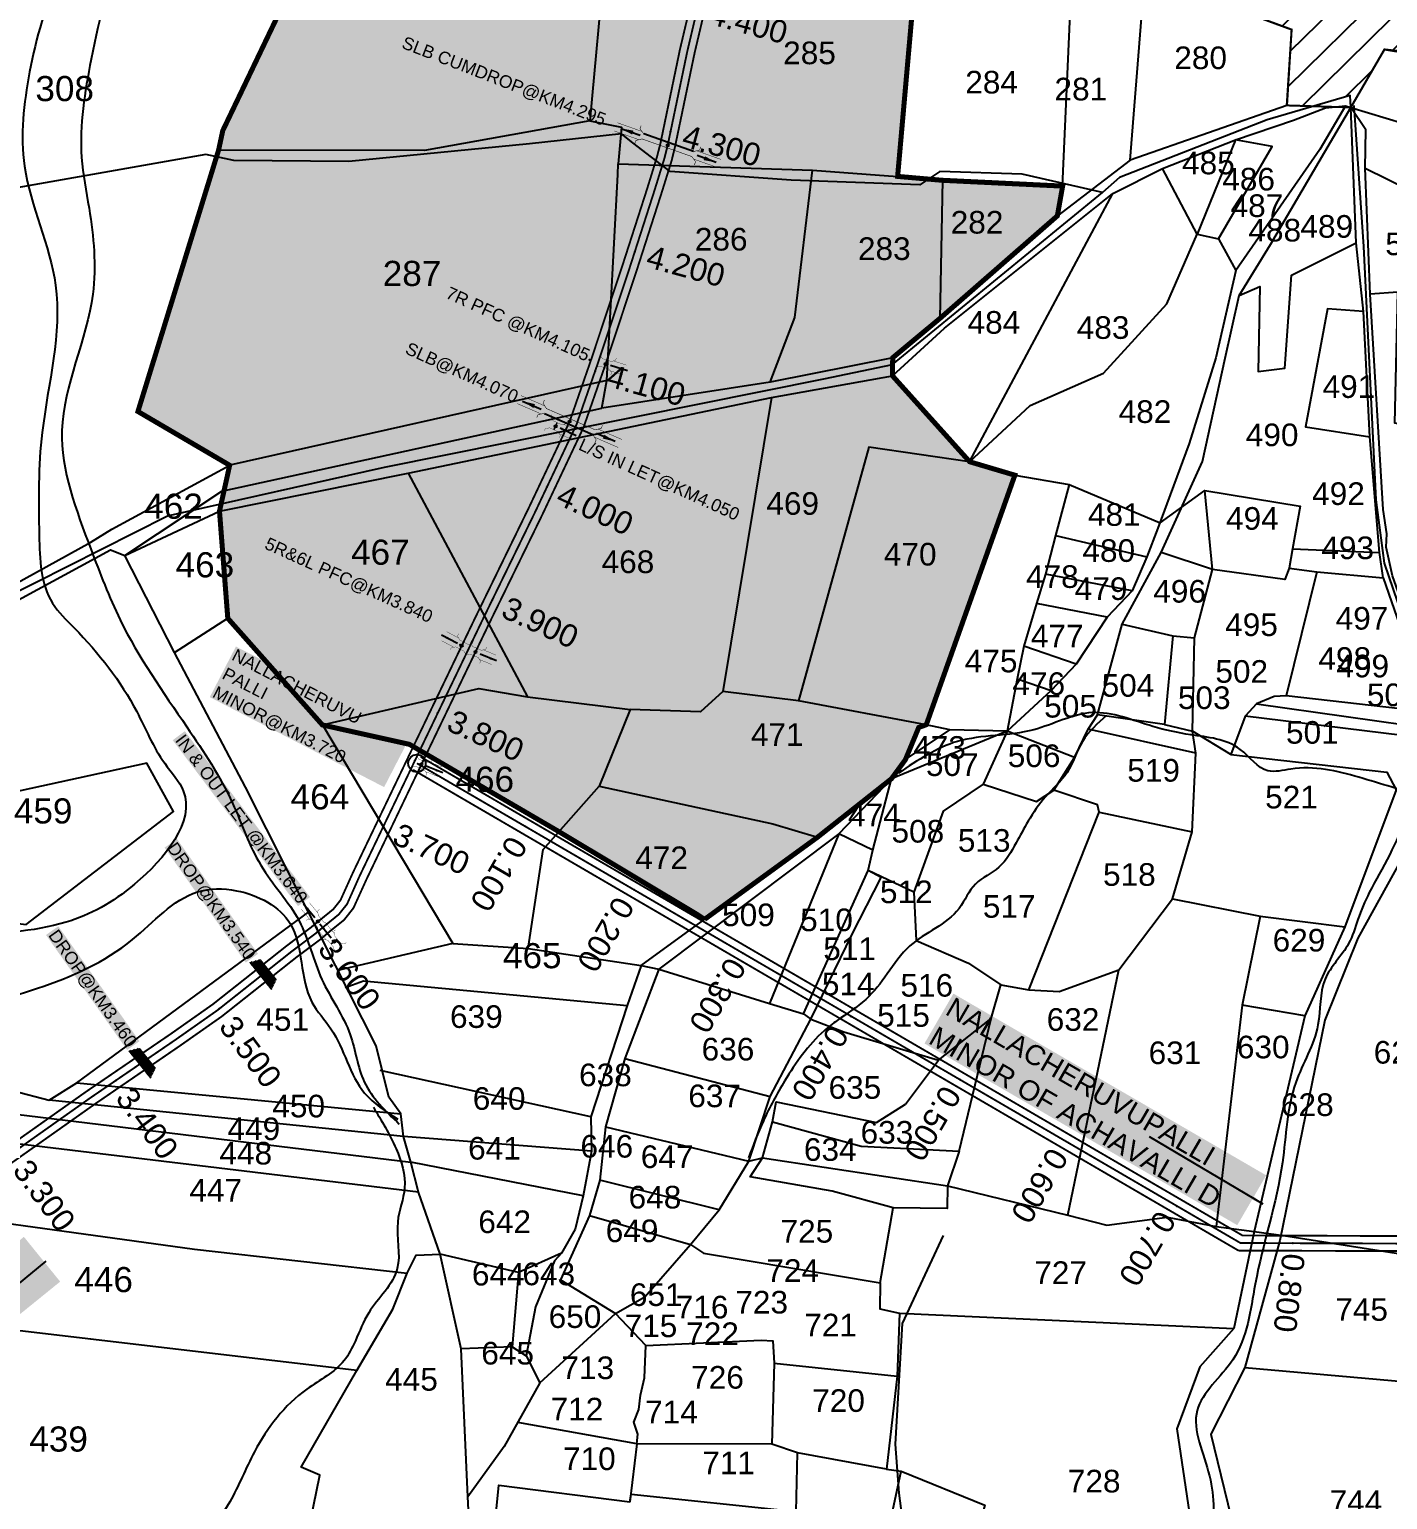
# Model space of a CAD drawing. Header units: inches. Extents: x 200003 to 248779, y 1594258 to 1607376.
# Drawn here: x 207252 to 208333, y 1600941 to 1602111 of the extents above; entities that cross this region are included whole.
import ezdxf
from ezdxf.enums import TextEntityAlignment as Align

# ---------------------------------------------------------------- set-up
doc = ezdxf.new("R2010")
doc.units = ezdxf.units.IN
doc.header["$LTSCALE"] = 15
doc.header["$MEASUREMENT"] = 0
doc.linetypes.add('ACAD_ISO02W100', pattern=[15, 12, -3])
doc.linetypes.add('HIDDEN2', pattern=[0.1875, 0.125, -0.0625])
for name, color, linetype in [('CANAL1', 7, 'Continuous'), ('CSMark', 72, 'Continuous'), ('PLOTS', 7, 'Continuous'), ('PLOTS NO', 7, 'Continuous'), ('RE REMARKS', 7, 'Continuous'), ('ROADS', 1, 'Continuous'), ('STREAMS', 4, 'Continuous'), ('STRUCTURE', 5, 'Continuous'), ('text2', 7, 'Continuous'), ('WUA-14', 3, 'Continuous')]:
    doc.layers.add(name, color=color, linetype=linetype)
doc.styles.add('FONT1', font='Arial')
doc.styles.get("Standard").update_dxf_attribs({"font": 'arial.ttf'})
doc.dimstyles.get("Standard").update_dxf_attribs({"dimtxt": 0.18, "dimasz": 0.18, "dimexe": 0.18, "dimexo": 0.0625, "dimgap": 0.09, "dimtad": 0, "dimtih": 1, "dimtoh": 1, "dimdec": 4, "dimzin": 0, "dimdsep": 46, "dimtxsty": 'Standard', "dimcen": 0.09, "dimadec": 0, "dimazin": 0, "dimtfac": 1, "dimtdec": 4, "dimtofl": 0, "dimtmove": 0, "dimatfit": 3, "dimfxl": 1, "dimtolj": 1, "dimtzin": 0, "dimarcsym": 0})

# ---------------------------------------------------------------- blocks, each defined once
blk = doc.blocks.new('DROP')
h = blk.add_hatch()
h.set_pattern_fill('ANSI31', color=1, scale=10, angle=45)
h.set_pattern_definition([(90, (-324.4107, -25.7687), (-1.25, 0), [])])
h.paths.add_polyline_path([(-9.9, -4.3), (-13.8, 4.1), (13.8, 4.1), (10.2, -4.3)])
at = {"layer": 'STRUCTURE', "color": 5, "const_width": 0.49}
blk.add_lwpolyline([(-9.9, -4.3), (-13.8, 4.1), (13.8, 4.1), (10.2, -4.3), (-9.9, -4.3)], dxfattribs=at)
at = {"layer": 'STRUCTURE', "color": 5}
blk.add_circle((0, 0), 1.33, dxfattribs=at)
blk = doc.blocks.new('1INLET')
at = {"layer": 'STRUCTURE', "color": 190}
for points, const_width in [([(9.4, 10.1), (9.4, 7.3), (5.2, 4.5), (0, 4.5), (0, 4.5), (0, 4.5), (-5.2, 4.5), (-9.4, 7.3), (-9.4, 10.1)], 0.35), ([(0, -4.5), (0, 4.5)], 1.75), ([(7.3, 5.9), (22.7, 5.9)], 0.35), ([(-9.4, -10.1), (-9.4, -7.3), (-5.2, -4.5), (0, -4.5), (5.2, -4.5), (9.4, -7.3), (9.4, -10.1)], 0.35), ([(7.3, -5.9), (22.7, -5.9)], 0.35)]:
    blk.add_lwpolyline(points, dxfattribs=dict(at, const_width=const_width))
at = {"layer": 'STRUCTURE', "color": 0}
blk.add_circle((0, 0), 1.31, dxfattribs=at)
blk.add_leader([(26, 0.1), (5.6, 0)], dimstyle='Standard', override={"dimasz": 8, "dimgap": 0.09, "dimtad": 0}, dxfattribs=at)
blk = doc.blocks.new('1SLB')
at = {"layer": 'STRUCTURE'}
h = blk.add_hatch(dxfattribs=at)
h.set_pattern_fill('DOTS', color=6, scale=14, angle=320.3722, style=0)
h.set_pattern_definition([(320.372247934, (-538945.0768, -1194857.3203), (0.89503691186, 0.39489261377), [0, -0.875])])
h.paths.add_polyline_path([(-43.8, 3.5), (-43.8, -3.5), (-23.1, -3.5), (-21, -2.1), (21, -2.1), (23.1, -3.5), (43.8, -3.5), (43.8, 3.5), (23.1, 3.5), (21, 2.1), (-21, 2.1), (-23.1, 3.5)])
at = {"layer": 'STRUCTURE', "color": 6, "linetype": 'ACAD_ISO02W100', "ltscale": 0.5, "const_width": 0.35}
for points in [[(-43.8, 3.5), (-23.1, 3.5)], [(23.1, 3.5), (43.8, 3.5)], [(-43.8, -3.5), (-23.1, -3.5)], [(23.1, -3.5), (43.8, -3.5)]]:
    blk.add_lwpolyline(points, dxfattribs=at)
at = {"layer": 'STRUCTURE', "color": 6, "const_width": 0.44}
for points in [[(-25.2, 7.7), (-25.2, 4.9), (-21, 2.1), (21, 2.1), (25.2, 4.9), (25.2, 7.7)], [(-25.2, -7.7), (-25.2, -4.9), (-21, -2.1), (21, -2.1), (25.2, -4.9), (25.2, -7.7)]]:
    blk.add_lwpolyline(points, dxfattribs=at)
at = {"layer": 'STRUCTURE', "color": 6}
blk.add_lwpolyline([(-21, -2.1), (21, -2.1)], dxfattribs=at)
blk.add_lwpolyline([(-21, -2.1), (21, -2.1)], dxfattribs=at)
at = {"layer": 'STRUCTURE', "color": 0}
blk.add_circle((0, 0), 0.871, dxfattribs=at)
for points in [[(-40.8, 0), (-24.8, 0)], [(39.6, -0.2), (23.5, -0.2)]]:
    blk.add_leader(points, dimstyle='Standard', override={"dimasz": 10, "dimgap": 0.09, "dimtad": 0}, dxfattribs=at)

msp = doc.modelspace()

# ---------------------------------------------------------------- hatches: boundary and pattern name
at = {"layer": 'PLOTS'}
h = msp.add_hatch(dxfattribs=at)
h.set_pattern_fill('ANSI31', color=30, scale=5.944822, angle=-0.4359)
h.set_pattern_definition([(44.56415, (198755.77, 1595783.688), (-13.244594, 13.447647), [])])
h.paths.add_polyline_path([(208330.5, 1602095), (208387.7, 1602088.4), (208408.4, 1602090), (208500.3, 1602089), (208572.8, 1602093.4), (208598.1, 1602173.9), (208587.4, 1602159.4), (208590.8, 1602171.5), (208579.6, 1602167.8), (208437.9, 1602204.3), (208429.2, 1602216.1), (208387.6, 1602227.8), (208378.2, 1602267.8), (208359.5, 1602269.1), (208356.9, 1602328.6), (208313.9, 1602342.3), (208304.8, 1602332), (208270.1, 1602322.6), (208268.7, 1602302.7), (208253, 1602304.3), (208228.2, 1602297.9), (208214.1, 1602280.2), (208195.9, 1602277.4), (208181.8, 1602241), (208181, 1602190.7), (208215.5, 1602126), (208256.7, 1602110.8), (208252.8, 1602050.4), (208273.7, 1602049.7), (208310.6, 1602060.6)])
h.paths.add_polyline_path([(208150.7, 1602164.1), (208195.8, 1602163.8), (208195.9, 1602188.1), (208150.9, 1602188.4)], flags=9)
h.paths.add_polyline_path([(208283.4, 1602197.7), (208328.3, 1602197.3), (208328.4, 1602221.2), (208283.5, 1602221.5)], flags=24)
h.paths.add_polyline_path([(208432, 1602070), (208476.9, 1602069.7), (208477.1, 1602093.6), (208432.2, 1602093.9)], flags=25)
h.paths.add_polyline_path([(208441.5, 1602111), (208486.4, 1602110.7), (208486.6, 1602134.6), (208441.6, 1602134.9)], flags=24)
h.paths.add_polyline_path([(208464.1, 1602174.6), (208509.1, 1602174.2), (208509.3, 1602198.5), (208464.3, 1602198.9)], flags=24)
h.paths.add_polyline_path([(208547.7, 1602122.1), (208592.7, 1602121.8), (208592.9, 1602146.1), (208547.8, 1602146.4)], flags=24)
at = {"layer": 'PLOTS NO', "true_color": 0xc7c8ca}
h = msp.add_hatch(color=9, dxfattribs=at)
h.dxf.hatch_style = 1
h.paths.add_polyline_path([(207789.6, 1601402.6), (207784, 1601406.3), (207673.7, 1601472.4), (207554.7, 1601541.9), (207485.5, 1601557.3), (207410.2, 1601642.2), (207403.6, 1601727.4), (207411.7, 1601764), (207338.7, 1601806.8), (207402.9, 1602014.9), (207406.2, 1602030.3), (207473.9, 1602171.7), (207491.5, 1602437.1), (207516.2, 1602437.2), (207599.2, 1602429.2), (207742.8, 1602416.1), (207750.4, 1602409.3), (207750.3, 1602391.3), (207903.4, 1602419.4), (208033.6, 1602463.6), (208160, 1602467.3), (208225.7, 1602456.5), (208249.2, 1602422.2), (208146.6, 1602367.4), (208044.5, 1602313.4), (208040, 1602310.3), (208073.9, 1602303.3), (208195.9, 1602277.4), (208181.8, 1602241), (208181, 1602190.7), (208215.5, 1602126), (208137.7, 1602126.5), (208129.1, 1602125.9), (208080.6, 1602123.1), (208021.1, 1602120.2), (208024.7, 1602159.5), (207958, 1602161), (207943.2, 1601993.9), (207978.8, 1601990.8), (208074.5, 1601986.2), (208070.3, 1601962.5), (207976.9, 1601880.9), (207939.3, 1601849.6), (207939.1, 1601835.2), (208000.5, 1601766.8), (208036.5, 1601756.1), (207966, 1601557.5), (207960, 1601555.3), (207949.4, 1601529.7), (207938.3, 1601514.5), (207879.5, 1601468)])

# ---------------------------------------------------------------- linework, layer by layer
at = {"layer": 'CANAL1', "color": 200, "const_width": 1.5}
for points in [[(213847.9, 1603004.1), (213100.6, 1603002), (212558.5, 1602926.9), (212181.5, 1602788.2), (212146.7, 1602795.4), (211198.2, 1602124.1), (210753.5, 1602136), (210508.5, 1601995.5), (210452.6, 1601976.5), (210448.6, 1601947.5), (210408.2, 1601934.4), (210109.8, 1601717.1), (209870.9, 1601589.1), (209640.5, 1601428.6), (209084.2, 1601288.7), (208751.9, 1601157), (208571.6, 1601161), (208502.5, 1601150), (208217.6, 1601151), (207563.7, 1601531.9)], [(213847.9, 1602992.1), (213101.4, 1602990), (212561.5, 1602915.1), (212182.5, 1602775.8), (212149.3, 1602782.6), (211201.8, 1602111.9), (210756.5, 1602124), (210513.5, 1601984.5), (210463.4, 1601967.5), (210459.4, 1601938.5), (210413.8, 1601923.6), (210116.2, 1601706.9), (209877.1, 1601578.9), (209645.5, 1601417.4), (209087.8, 1601277.3), (208754.1, 1601145), (208572.4, 1601149), (208503.5, 1601138), (208214.4, 1601139), (207557.7, 1601521.6)], [(207200.9, 1601197.1), (207297.4, 1601265.4), (207364.8, 1601311.4), (207398.3, 1601335), (207435.7, 1601364.6), (207457, 1601381.5), (207476.3, 1601396.1), (207483.6, 1601402.1), (207494.2, 1601410.7), (207499.9, 1601417.9), (207509.6, 1601439.4), (207555.7, 1601535.7), (207607.1, 1601642.7), (207649.6, 1601729.9), (207682.2, 1601798.8), (207699.5, 1601848.6), (207724.4, 1601923.5), (207743.9, 1601984.1), (207751.7, 1602009.4), (207754.4, 1602019.9), (207770, 1602095), (207782.3, 1602147)], [(207207.7, 1601187.2), (207304.3, 1601255.5), (207371.6, 1601301.6), (207405.5, 1601325.4), (207443.1, 1601355.2), (207464.4, 1601372.1), (207483.8, 1601386.6), (207491.2, 1601392.9), (207502.8, 1601402.2), (207510.2, 1601411.6), (207520.5, 1601434.3), (207566.5, 1601530.5), (207617.9, 1601637.5), (207660.5, 1601724.7), (207693.3, 1601794.2), (207710.9, 1601844.7), (207735.8, 1601919.8), (207755.3, 1601980.5), (207763.3, 1602006.2), (207766, 1602017.2), (207781.7, 1602092.4), (207793.9, 1602144.1)]]:
    msp.add_lwpolyline(points, dxfattribs=at)
at = {"layer": 'CANAL1', "color": 1, "linetype": 'HIDDEN2', "ltscale": 4, "const_width": 1.5}
for points in [[(213848.8, 1602998.1), (213101, 1602996), (212560, 1602921), (212182, 1602782), (212148, 1602789), (211200, 1602118), (210755, 1602130), (210511, 1601990), (210458, 1601972), (210454, 1601943), (210411, 1601929), (210113, 1601712), (209874, 1601584), (209643, 1601423), (209086, 1601283), (208753, 1601151), (208572, 1601155), (208503, 1601144), (208216, 1601145), (207560.7, 1601526.8)], [(207204.3, 1601192.2), (207300.8, 1601260.5), (207368.2, 1601306.5), (207401.9, 1601330.2), (207439.4, 1601359.9), (207460.7, 1601376.8), (207480.1, 1601391.4), (207487.4, 1601397.5), (207498.5, 1601406.5), (207505.1, 1601414.7), (207515, 1601436.9), (207561.1, 1601533.1), (207612.5, 1601640.1), (207655, 1601727.3), (207687.7, 1601796.5), (207705.2, 1601846.7), (207730.1, 1601921.6), (207749.6, 1601982.3), (207757.5, 1602007.8), (207760.2, 1602018.5), (207775.9, 1602093.7), (207788.1, 1602145.5)]]:
    msp.add_lwpolyline(points, dxfattribs=at)
at = {"layer": 'CSMark', "color": 3, "linetype": 'Continuous'}
msp.add_circle((207560.7, 1601526.8), 6.94, dxfattribs=at)
for p in [(207647.1, 1601476.4), (207733.5, 1601426.1), (207819.9, 1601375.7), (207906.3, 1601325.4), (207992.7, 1601275.1), (208079.1, 1601224.7), (208165.5, 1601174.4), (208257.6, 1601144.9)]:
    msp.add_point(p, dxfattribs=at)
at = {"layer": 'PLOTS'}
for points in [[(207765.2, 1603094.1), (207757.3, 1603083), (207760, 1602908.4), (207753.5, 1602681.6), (207750.6, 1602429.1), (207750.4, 1602409.3), (207750.3, 1602391.3), (207739.2, 1602241.7), (207735, 1602197), (207710.2, 1602167.8), (207698.2, 1602038), (207566.6, 1602014.5), (207402.9, 1602014.9)], [(207133.4, 1601610.3), (207301.1, 1601702.9), (207318, 1601713.2), (207411.7, 1601764), (207338.7, 1601806.8), (207402.9, 1602014.9), (207406.2, 1602030.3), (207473.9, 1602171.7), (207491.5, 1602437.1), (207493.1, 1602448.2), (207456.9, 1602450.1), (207327, 1602464), (207175.9, 1602475.2)], [(207698.2, 1602038), (207723.5, 1602033), (207720.9, 1602004), (207875.4, 1601998.9), (207943.2, 1601993.9), (207978.8, 1601990.8), (208074.5, 1601986.2), (208080.6, 1602123.1), (208021.1, 1602120.2), (208024.7, 1602159.5), (208026.5, 1602208.5)], [(208024.7, 1602159.5), (207958, 1602161), (207943.2, 1601993.9)], [(208215.5, 1602126), (208256.7, 1602110.8), (208252.8, 1602050.4), (208128.2, 1602006.7), (208070.3, 1601962.5), (208074.5, 1601986.2)], [(208128.2, 1602006.7), (208137.7, 1602126.5)], [(207139.3, 1601600.3), (207317, 1601696.6), (207328.4, 1601692.3), (207403.6, 1601727.4), (207553.8, 1601757.7), (207842.9, 1601818), (207939.1, 1601835.2), (207980.6, 1601873.2), (208114.4, 1601980.4), (208154.1, 1602000.1), (208212, 1602022.9), (208258.1, 1602038.7), (208283.6, 1602048.6), (208299.6, 1602050.2), (208303.8, 1602048.8), (208330.5, 1602095), (208384, 1602086.2)], [(208303.8, 1602048.8), (208345.9, 1602035.9), (208429.7, 1602031.4), (208497.7, 1602065.4), (208502.1, 1602082), (208429.2, 1602078), (208384, 1602086.2)], [(208315.3, 1602000.4), (208369.2, 1601973.9), (208476.5, 1602015.9), (208493.8, 1602018), (208545.8, 1602017.1), (208549.8, 1602028.4), (208568, 1602029.5), (208588.8, 1602024.6), (208600, 1602023.6), (208610.5, 1602031.4), (208646.8, 1602020.3), (208718.2, 1602055.9), (208775.4, 1602073.2)], [(208299.6, 1602050.2), (208279.1, 1602015.4), (208212.4, 1601919.1), (208196.3, 1601849.4), (208175.1, 1601781.4), (208150.3, 1601713.9), (208141.5, 1601691.2), (208129.7, 1601664.1), (208109.9, 1601643.1), (208085.4, 1601605.7), (208065.3, 1601584.8), (208030.3, 1601552.5), (207984.7, 1601553.5), (207966, 1601557.5), (207864.3, 1601576.5), (207804.2, 1601583.9), (207786.3, 1601567.7), (207730.5, 1601569.5)], [(208193.8, 1601681.1), (208153, 1601694.6), (208185.7, 1601766.9), (208203.8, 1601849.2), (208215, 1601899.2), (208240, 1601939.7), (208303.8, 1602048.8)], [(208329.5, 1601674.3), (208326.6, 1601694.5), (208319, 1601786.5), (208313.9, 1601886.4), (208308.2, 1601941.1), (208303.8, 1602048.8)], [(208377.5, 1601511.8), (208382.1, 1601513), (208383.3, 1601545.1), (208336.9, 1601675.9), (208332, 1601698.7), (208332.6, 1601709.5), (208329.5, 1601728.7), (208319.2, 1601900.2), (208315.3, 1602000.4), (208315.8, 1602031.1), (208303.8, 1602048.8)], [(208198.5, 1601944.2), (208241.2, 1602017.7), (208212, 1602022.9), (208181.6, 1601948)], [(208070.3, 1601962.5), (207976.9, 1601880.9), (207939.3, 1601849.6), (207841.7, 1601830.2), (207707.9, 1601809.5), (207711.9, 1601831.5), (207720.5, 1601995.5), (207720.9, 1602004)], [(207841.7, 1601830.2), (207861.4, 1601881.7), (207875.4, 1601998.9)], [(208000.5, 1601766.8), (208048.7, 1601811.7), (208106.9, 1601837.4), (208157.3, 1601892.6), (208181.6, 1601948), (208154.1, 1602000.1)], [(207978.8, 1601990.8), (207976.9, 1601880.9)], [(208000.5, 1601766.8), (208114.4, 1601980.4)], [(208369.5, 1601962.7), (208369.9, 1601905.5), (208369.8, 1601826.7), (208356.1, 1601794.4), (208338.8, 1601797.5), (208341.3, 1601901.8), (208319.2, 1601900.2)], [(208181.6, 1601948), (208198.5, 1601944.2), (208212.4, 1601919.1)], [(208215, 1601899.2), (208231.5, 1601906.4), (208230.1, 1601838.5), (208251.2, 1601841.4), (208256.5, 1601915.2), (208308.2, 1601941.1)], [(208313.9, 1601886.4), (208285.3, 1601888.4), (208267.7, 1601794.6), (208319, 1601786.5)], [(207711.9, 1601831.5), (207411.7, 1601764)], [(207553.8, 1601757.7), (207648.6, 1601579.7), (207730.5, 1601569.5), (207705.6, 1601508.6), (207844, 1601478.6), (207879.5, 1601468), (207938.3, 1601514.5), (207949.4, 1601529.7), (207960, 1601555.3), (207966, 1601557.5), (208036.5, 1601756.1), (208000.5, 1601766.8), (207939.1, 1601835.2)], [(207842.9, 1601818), (207804.2, 1601583.9)], [(207328.4, 1601692.3), (207405.4, 1601743.4), (207707.9, 1601809.5)], [(208000.5, 1601766.8), (207920.4, 1601778.3), (207864.3, 1601576.5)], [(208079.7, 1601748.7), (208068.8, 1601708.2), (208061, 1601677.2), (208053.8, 1601654.1), (208043.5, 1601620.1), (208038.3, 1601594), (208030.3, 1601552.5)], [(208036.5, 1601756.1), (208079.7, 1601748.7), (208152, 1601718.3), (208187.7, 1601743.8), (208263.4, 1601731.5), (208257.3, 1601697.6), (208254.8, 1601682), (208276.9, 1601679.3), (208329.5, 1601674.3), (208366.8, 1601567.6), (208371.5, 1601554), (208377.4, 1601544.9), (208377.5, 1601511.8), (208358.3, 1601507.8), (208339.9, 1601505.8), (208299, 1601396.6), (208267.1, 1601325.7), (208226.9, 1601154.1), (208210.6, 1601076.9), (208183.6, 1601046.5), (208165.5, 1600997.2), (208179.2, 1600904.2)], [(207778.5, 1601143.7), (207788.7, 1601136.9), (207929.3, 1601113.4), (207939.6, 1601173), (207891.2, 1601186.3), (207825.9, 1601197.8), (207835.7, 1601212.9), (207843.7, 1601241.5), (207846.6, 1601257.3), (207926.4, 1601240.8), (207949.4, 1601255.6), (207975.7, 1601290.4), (208017.6, 1601323.8), (208025.2, 1601350.5), (208047.6, 1601346.5), (208071.7, 1601345.3), (208119.3, 1601362.3), (208161.9, 1601418.9), (208177.7, 1601472.2), (208180.4, 1601534.8), (208177.9, 1601552.4), (208179.3, 1601626.7), (208193.8, 1601681.1), (208187.7, 1601743.8)], [(207367.8, 1601615.1), (207410.2, 1601642.2), (207403.6, 1601727.4)], [(208068.8, 1601708.2), (208141.5, 1601691.2)], [(207471.2, 1600900.6), (207483.4, 1600960.2), (207468.5, 1600966.7), (207512.9, 1601043.5), (207541.5, 1601092.3), (207553, 1601121), (207560, 1601135.3), (207579.2, 1601136.2), (207562, 1601185.4), (207555.8, 1601209.4), (207550, 1601229.7), (207548, 1601247.9), (207538.4, 1601261.1), (207528.3, 1601301.9), (207474.4, 1601408.2), (207424.2, 1601507.8), (207367.8, 1601615.1), (207328.4, 1601692.3)], [(208103.7, 1601488), (208102.2, 1601493.7), (208067.6, 1601505.4), (208083.9, 1601531.3), (208094.9, 1601554), (208102.3, 1601565.3), (208122, 1601637.6), (208153, 1601694.6)], [(208257.3, 1601697.6), (208326.6, 1601694.5)], [(208276.9, 1601679.3), (208252.3, 1601580.6), (208242.7, 1601579.9), (208228.8, 1601574.2), (208219.7, 1601564.3), (208208.3, 1601533.9), (208177.9, 1601552.4)], [(208254.8, 1601682), (208251.3, 1601673.2), (208193.8, 1601681.1)], [(208129.7, 1601664.1), (208061, 1601677.2)], [(208109.9, 1601643.1), (208053.8, 1601654.1)], [(207410.2, 1601642.2), (207485.5, 1601557.3), (207609.9, 1601586.4), (207648.6, 1601579.7)], [(208122, 1601637.6), (208162.3, 1601628.2), (208179.3, 1601626.7)], [(208085.4, 1601605.7), (208043.5, 1601620.1)], [(208162.3, 1601628.2), (208155.6, 1601557.8), (208102.3, 1601565.3)], [(206745.9, 1601282.6), (206981.7, 1601350.9), (207135.3, 1601413), (207249.8, 1601398.4), (207367, 1601488.4), (207345.9, 1601527), (207123.2, 1601478.3), (207139.3, 1601600.3)], [(208038.3, 1601594), (208065.3, 1601584.8)], [(208228.8, 1601574.2), (208371.5, 1601554)], [(208366.8, 1601567.6), (208252.3, 1601580.6)], [(208377.4, 1601544.9), (208219.7, 1601564.3)], [(207485.5, 1601557.3), (207589.4, 1601383.3), (207649.2, 1601379.5), (207739.1, 1601365.8), (207879.5, 1601468)], [(208030.3, 1601552.5), (207938.3, 1601514.5)], [(207949.4, 1601529.7), (207984.7, 1601553.5)], [(208030.3, 1601552.5), (208011.2, 1601510.3), (208053.6, 1601496.5), (208067.6, 1601505.4)], [(208083.9, 1601531.3), (208030.3, 1601552.5)], [(208180.4, 1601534.8), (208094.9, 1601554)], [(208155.6, 1601557.8), (208177.9, 1601552.4)], [(208208.3, 1601533.9), (208332.4, 1601519.7), (208339.9, 1601505.8)], [(207739.1, 1601365.8), (207753.3, 1601362.9), (207726.1, 1601291.9), (207710.8, 1601237.6), (207706.3, 1601194.9), (207698.1, 1601166.9), (207674.9, 1601115.6), (207718.6, 1601088.9), (207742.1, 1601102.2), (207778.5, 1601143.7), (207801.2, 1601171.3), (207824.7, 1601210.2), (207841.9, 1601261.6), (207874.1, 1601323.2), (207907, 1601390.7), (207930.1, 1601435.8), (207919.8, 1601441.6), (207923.4, 1601457.6), (207938.3, 1601514.5), (207896.3, 1601470.6), (207753.3, 1601362.9), (207841.3, 1601335.7), (207868.4, 1601327.4), (207874.1, 1601323.2)], [(207649.2, 1601379.5), (207661.2, 1601458.1), (207705.6, 1601508.6)], [(208011.2, 1601510.3), (207979.4, 1601488.7), (207956.1, 1601424.2), (207919.8, 1601441.6)], [(208383, 1600867.8), (208390.1, 1601030.9), (208402.5, 1601127.2), (208410.1, 1601334.5), (208366.3, 1601490.9), (208309.5, 1601387.6), (208283.2, 1601322.4), (208247.3, 1601147.1), (208219.5, 1601045.9), (208192.4, 1600992.9), (208213.9, 1600904.9)], [(208047.6, 1601346.5), (208103.7, 1601488), (208177.7, 1601472.2)], [(207896.3, 1601470.6), (207841.3, 1601335.7)], [(207923.4, 1601457.6), (207896.3, 1601470.6)], [(207868.4, 1601327.4), (207919.8, 1601441.6)], [(207956.1, 1601424.2), (207957.9, 1601385.7), (207999.7, 1601367.8), (208025.2, 1601350.5)], [(208161.9, 1601418.9), (208231.8, 1601405.2), (208299, 1601396.6)], [(207103.1, 1601178.9), (207176.2, 1601232), (207193.2, 1601253.3), (207211.1, 1601273.6), (207268, 1601258.6), (207290, 1601272.6), (207474.4, 1601408.2)], [(208231.8, 1601405.2), (208217.4, 1601334.2), (208196.6, 1601158.2)], [(207589.4, 1601383.3), (207497.6, 1601362)], [(207739.1, 1601365.8), (207727.9, 1601334), (207699, 1601245.4), (207699.5, 1601218), (207693.1, 1601182.5), (207686.7, 1601156.1), (207675.7, 1601137), (207670.2, 1601130.8), (207655, 1601094.3), (207647.5, 1601055.2), (207658.6, 1601033.6), (207630.2, 1600983.1), (207601.2, 1600943.1)], [(208078.6, 1601167.1), (208119.3, 1601362.3)], [(207503.6, 1601348.3), (207518.3, 1601353.8), (207727.9, 1601334)], [(208267.1, 1601325.7), (208217.4, 1601334.2)], [(207843.7, 1601241.5), (207914.2, 1601222.1), (207992.2, 1601218.2), (208017.6, 1601323.8)], [(207874.1, 1601323.2), (207900.4, 1601313.2), (207975.7, 1601290.4)], [(207726.1, 1601291.9), (207841.9, 1601261.6)], [(207699, 1601245.4), (207531.5, 1601282.4)], [(207290, 1601272.6), (207548, 1601247.9)], [(207550, 1601229.7), (207268, 1601258.6)], [(207193.2, 1601253.3), (207555.8, 1601209.4)], [(207710.8, 1601237.6), (207824.7, 1601210.2), (207835.7, 1601212.9), (207982.9, 1601190.5), (208078.6, 1601167.1), (208109.6, 1601159.2), (208157.8, 1601165.5), (208196.6, 1601158.2), (208226.9, 1601154.1), (208250.3, 1601150.9)], [(207562, 1601185.4), (207176.2, 1601232)], [(207699.5, 1601218), (207550, 1601229.7)], [(207693.1, 1601182.5), (207555.8, 1601209.4)], [(207992.2, 1601218.2), (207982.9, 1601190.5)], [(206753.8, 1601188.7), (206980.1, 1601202.5), (207103.1, 1601178.9), (207383.8, 1601140.2), (207553, 1601121)], [(207801.2, 1601171.3), (207706.3, 1601194.9)], [(207982.9, 1601190.5), (207982.5, 1601172.4), (207939.6, 1601173)], [(207698.1, 1601166.9), (207778.5, 1601143.7)], [(208250.3, 1601150.9), (208402.5, 1601127.2), (208537.8, 1601121.2), (208551.9, 1601122.9), (208636.8, 1601110.3), (208733.7, 1601097.3)], [(207254.9, 1600477.6), (207269.3, 1600487.8), (207381.8, 1600647.6), (207423.5, 1600708.2), (207487, 1600805.8), (207526, 1600788.9), (207603.6, 1600895.9), (207601.2, 1600943.1), (207595.8, 1601060.7), (207579.2, 1601136.2)], [(207675.7, 1601137), (207641.6, 1601121.5), (207579.2, 1601136.2)], [(207641.6, 1601121.5), (207636.6, 1601062.3), (207647.5, 1601055.2)], [(207512.9, 1601043.5), (207088.9, 1601093.3), (206946.2, 1601104.9)], [(207929.3, 1601113.4), (207929, 1601092.6), (207944.7, 1601089.2), (207942.8, 1601039.1), (207934.3, 1600964.9), (207946.1, 1600963.3), (208012.5, 1600936.3), (207978.4, 1600815.1), (207937.7, 1600655.4), (207891.4, 1600669.1), (207864.4, 1600671.1), (207823.3, 1600670.3)], [(207658.6, 1601033.6), (207718.6, 1601088.9)], [(207742.9, 1601063.5), (207718.6, 1601088.9)], [(207944.7, 1601089.2), (208210.6, 1601076.9)], [(207636.6, 1601062.3), (207595.8, 1601060.7)], [(207620.1, 1600893), (207626, 1600952.4), (207730, 1600939.1), (207731.3, 1600945), (207862.4, 1600931.4), (207863.6, 1600978.1), (207843, 1600985), (207735.7, 1600985.2), (207736.4, 1600992.9), (207733.4, 1601002.5), (207737.3, 1601012.4), (207738.5, 1601023.9), (207741.9, 1601037.8), (207742.9, 1601063.5), (207834.7, 1601067.8), (207844, 1601067.2), (207845, 1601049.4), (207843, 1600985)], [(207845, 1601049.4), (207942.8, 1601039.1)], [(208219.5, 1601045.9), (208390.1, 1601030.9)], [(207735.7, 1600985.2), (207640.9, 1601002.2)], [(207735.7, 1600985.2), (207730, 1600939.1)], [(207934.3, 1600964.9), (207863.6, 1600978.1)], [(207891.4, 1600669.1), (207887.7, 1600699), (207924, 1600860.6), (207946.1, 1600963.3)]]:
    msp.add_lwpolyline(points, dxfattribs=at)
at = {"layer": 'PLOTS', "color": 30, "const_width": 1.59}
msp.add_lwpolyline([(208721, 1602139.6), (208721.4, 1602108.1), (208721.6, 1602086.1), (208572.8, 1602093.4), (208500.3, 1602089), (208408.4, 1602090), (208387.7, 1602088.4), (208330.5, 1602095), (208303.8, 1602048.8), (208252.8, 1602050.4), (208256.7, 1602110.8), (208215.5, 1602126)], dxfattribs=at)
at = {"layer": 'ROADS'}
for points in [[(208306.8, 1602047.9), (208303.8, 1602048.8), (208303.8, 1602048.8), (208303.3, 1602058.4), (208237.3, 1602039), (208119.7, 1601992.9), (208106.3, 1601981.2), (208042.3, 1601995.8), (207976.7, 1601997.8), (207960.9, 1601987.3), (207858.5, 1601990.8), (207762.1, 1601997.7), (207732.5, 1602020.6), (207723.6, 1602027.7), (207650.2, 1602019.8), (207506.6, 1602005.8), (207415, 1602006.5), (207392.8, 1602011.4), (207192.6, 1601976.1)], [(208389.8, 1600894.1), (208390.9, 1600974.7), (208415.5, 1601335.6), (208369, 1601489.6), (208380.4, 1601513.3), (208379.4, 1601543.3), (208330.5, 1601686), (208323.9, 1601736.4), (208314.1, 1601938), (208306.6, 1602050.4)], [(206228.3, 1601678.3), (206260, 1601624.8), (206388.2, 1601548.8), (206469, 1601487), (206622.7, 1601388.4), (206645.5, 1601392.4), (206900.3, 1601523), (206969.9, 1601553.6), (207125.1, 1601599.7), (207230.9, 1601657.4), (207362.1, 1601723.8), (207534.8, 1601762.6), (207884.5, 1601832.9), (207939, 1601844.3), (208106.3, 1601981.2)], [(207653.1, 1600152.8), (207677.8, 1600188.3), (207746.5, 1600237.1), (207761.4, 1600251.7), (207789.4, 1600364.4), (207798, 1600411.6), (207834.4, 1600476), (207851.8, 1600518.3), (207871.5, 1600609), (207900.4, 1600623.2), (207951.3, 1600893.2), (207944.5, 1600945.9), (207941.5, 1600984.9), (207947.1, 1601081), (207979.6, 1601150.9)]]:
    msp.add_lwpolyline(points, dxfattribs=at)
at = {"layer": 'STREAMS'}
for points in [[(209062.2, 1604022.3), (209053.3, 1603971.2), (209042, 1603933.9), (209028, 1603907.9), (209017.4, 1603829.9), (208982.8, 1603787.1), (208963.8, 1603714.4), (208917.8, 1603673.4), (208850.6, 1603619.5), (208770.1, 1603553.4), (208701.2, 1603505.6), (208653.3, 1603455), (208602.4, 1603359.9), (208573.7, 1603293.4), (208537.8, 1603197), (208515.5, 1603147.1), (208488.6, 1603078.8), (208454.1, 1603051), (208378.3, 1603021.7), (208313.1, 1603002), (208233, 1602992.1), (208148.5, 1602967.2), (208079.1, 1602937.4), (207983.1, 1602919.7), (207854.5, 1602882), (207797.1, 1602845.6), (207791.1, 1602749.9), (207818.4, 1602635.9), (207834.7, 1602582.2), (207810.5, 1602523.5), (207770.6, 1602474.6), (207736.3, 1602469.6), (207690.9, 1602509.5), (207593.1, 1602510), (207528.9, 1602508.7), (207470.7, 1602487.2), (207411.5, 1602326.9), (207374, 1602251.7), (207331.3, 1602185.2), (207301.5, 1602087.1), (207293.9, 1602009), (207299.8, 1601968.5), (207302.8, 1601900.3), (207278.2, 1601791.6), (207301.2, 1601697.4), (207324.5, 1601641), (207377.6, 1601555.8), (207414, 1601495), (207436.5, 1601445.6), (207466.9, 1601401.4), (207485.1, 1601354.8), (207507.6, 1601310.7), (207518.8, 1601273.3), (207546.7, 1601239.7)], [(207756.1, 1602562.3), (207679, 1602551.6), (207600.3, 1602556.9), (207548.6, 1602561.7), (207520.8, 1602563.7), (207454.3, 1602556.6), (207423.2, 1602551.8), (207384.8, 1602536.6), (207332.3, 1602463.7), (207315.7, 1602410.7), (207322.2, 1602346.5), (207332.3, 1602306), (207332.9, 1602237), (207279.1, 1602154.8), (207252.5, 1602077), (207248.4, 1602002), (207273.2, 1601907.3), (207262.5, 1601790.1), (207260.1, 1601708.1), (207270.7, 1601654.3), (207287.9, 1601634.6), (207337.7, 1601568), (207360, 1601526.8), (207374.8, 1601504.8), (207336.1, 1601430.6), (207281.6, 1601400.4), (207197.1, 1601391.2), (207103.3, 1601387), (207037.8, 1601360.9), (206923, 1601315.6), (206837.1, 1601272.3), (206783.8, 1601247.3), (206729.3, 1601226.4), (206614.6, 1601223.6), (206498.3, 1601210.7), (206377.4, 1601192), (206303.2, 1601161.9), (206235.4, 1601145.7), (206173.5, 1601135.8), (206121.6, 1601151.2), (206052.6, 1601164.4), (205944.9, 1601141.5), (205893.8, 1601109), (205825.3, 1601065.6), (205783.3, 1601019.7), (205755.1, 1600955.3), (205735.9, 1600869.6), (205711.4, 1600768.1), (205679.7, 1600692.7), (205656.8, 1600654.8), (205590.1, 1600620), (205506.5, 1600588.5), (205390.5, 1600539.7), (205286.8, 1600496.1), (205203.7, 1600437.8), (205145.1, 1600407.6), (205100.5, 1600397.6)], [(208109.4, 1601564.8), (208090.3, 1601544.2), (208078, 1601519.4), (208060.9, 1601500.2), (208047.1, 1601480.7), (208037.5, 1601463.4), (208023.8, 1601444.2), (208005.2, 1601430.7), (207992.1, 1601411.3), (207952.9, 1601381.4), (207934.9, 1601359.2), (207917.8, 1601338.9), (207895, 1601322.1), (207884.7, 1601313.9), (207853.3, 1601273.9), (207836.4, 1601242.3), (207824.5, 1601212.9)], [(208362.8, 1601499.2), (208310.2, 1601515.7), (208256, 1601522.2), (208237.9, 1601520.8), (208215.8, 1601537.9), (208176.4, 1601549.5), (208146.3, 1601556.1), (208098, 1601567.1), (208051.6, 1601553.5), (207990.9, 1601544.2), (207944, 1601519)], [(208396.7, 1601498.6), (208369.9, 1601501.8), (208334.8, 1601454.2), (208318.5, 1601423.9), (208309.4, 1601402.5), (208302.1, 1601383.4), (208283.3, 1601354.9), (208277.7, 1601318.6), (208260, 1601272.8), (208249.4, 1601209), (208227.7, 1601112.2), (208209.9, 1601052.1), (208181.5, 1601011.7), (208191.3, 1600959.7), (208192.7, 1600908.4), (208175.9, 1600823.5), (208178, 1600787.1), (208174.1, 1600747.1), (208169.2, 1600722.1), (208176.1, 1600695.8), (208190.9, 1600670), (208205.1, 1600653.2)], [(205969.5, 1600290.7), (205998.5, 1600321.1), (206056.3, 1600340), (206093.5, 1600353.9), (206112.4, 1600365.5), (206149.7, 1600388.7), (206179.8, 1600399.1), (206265.8, 1600455.7), (206344.6, 1600522.7), (206419.2, 1600579.8), (206436.7, 1600640.2), (206469.4, 1600678.8), (206592, 1600762.9), (206639.3, 1600872), (206640.3, 1600926.1), (206696.4, 1600949.2), (206782, 1601037.6), (206874.8, 1601094), (206914.7, 1601156), (206944.5, 1601209.3), (207022, 1601257.5), (207127.9, 1601308.2), (207258.9, 1601347.8), (207334.5, 1601386.6), (207386, 1601424.4), (207417.2, 1601425.4), (207459.9, 1601399.2), (207477.1, 1601336.7), (207492.3, 1601315.4), (207519.1, 1601264.3), (207545.4, 1601243.6)], [(207526.1, 1601253.1), (207544.1, 1601220), (207550.9, 1601188.8), (207545.4, 1601161.8), (207545.1, 1601124.6), (207522.4, 1601089.5), (207511.7, 1601067.2), (207502.7, 1601051.4), (207473.1, 1601028.7), (207431.4, 1600978.8), (207411.7, 1600939), (207371.3, 1600888.7), (207327.5, 1600849), (207287.9, 1600828.8), (207239.7, 1600832.7), (207156.5, 1600846.6), (207094, 1600833), (207036.7, 1600794), (206970.3, 1600732.8), (206904.7, 1600700.9), (206849.2, 1600671.9), (206787, 1600625.4), (206753.8, 1600585.6), (206714, 1600553.4), (206692.1, 1600524.8), (206645.9, 1600498.1), (206614.5, 1600462.4), (206626.2, 1600451.2), (206612.5, 1600439.5), (206575.4, 1600427.4), (206536.1, 1600366), (206487.3, 1600315.5), (206451.1, 1600278.2), (206407.3, 1600240.3), (206359.3, 1600208.3), (206345.2, 1600204.9), (206316.8, 1600191.6)]]:
    msp.add_spline(points, degree=3, dxfattribs=at)
msp.add_open_spline([(205405.1, 1602020.8), (205406.8, 1602022), (205417.1, 1602030.9), (205424.7, 1602053.5), (205451.8, 1602071.8), (205453.1, 1602111.3), (205494.7, 1602144.9), (205496.4, 1602204.4), (205544.4, 1602240.7), (205605.1, 1602245.6), (205676.8, 1602244), (205746.5, 1602255.4), (205804.7, 1602283.4), (205857, 1602303.1), (205902.6, 1602347.2), (205972.1, 1602353.6), (206039.5, 1602378.4), (206096.7, 1602382.3), (206140.7, 1602397.3), (206160.1, 1602443.7), (206166.4, 1602496.6), (206182.6, 1602549.2), (206192.2, 1602607.8), (206263.8, 1602619.5), (206330.7, 1602618.2), (206401.1, 1602609.3), (206475.7, 1602631.7), (206536, 1602624.6), (206608.1, 1602620.6), (206660.4, 1602672.9), (206666.7, 1602769.6), (206782.8, 1602786.9), (206841.6, 1602865.8), (206885.6, 1602964.3), (206975.7, 1602987.4), (207075.3, 1603043), (207195.3, 1603000.5), (207323.7, 1602989.3), (207407.3, 1602960.2), (207479.2, 1602930.2), (207456.4, 1602841.3), (207420.6, 1602770.1), (207414.6, 1602687.9), (207360, 1602626.8), (207250.6, 1602649.1), (207137.8, 1602652.9), (206990.5, 1602686.4), (206928.4, 1602590.6), (206842.4, 1602563.2), (206837.1, 1602497), (206822.6, 1602452.7), (206818.7, 1602416.3), (206812.7, 1602363.4), (206718.9, 1602334.9), (206639.4, 1602293.1), (206561.3, 1602254.8), (206510.4, 1602208.9), (206498.9, 1602119.8), (206471, 1602041.9), (206444.1, 1601963), (206451.4, 1601915.5), (206425.3, 1601878.2), (206378.6, 1601862.6), (206315.9, 1601869.8), (206259.7, 1601831.2), (206226.2, 1601780.1), (206179.4, 1601746.2), (206147.1, 1601688.7), (206078.7, 1601668), (206013.9, 1601630.2), (205958.8, 1601602.1), (205932.4, 1601564.7), (205925.7, 1601543), (205916, 1601510.6), (205882.8, 1601534.5), (205877.9, 1601515.7), (205875.9, 1601507.6)], degree=3, knots=[67.924069, 67.924069, 67.924069, 67.924069, 84.280917, 174.74873, 234.982302, 316.599832, 445.262259, 609.079715, 724.29822, 863.746027, 1062.014172, 1270.541591, 1387.781869, 1550.430334, 1690.684647, 1848.982297, 2059.479678, 2232.851487, 2283.467637, 2399.958627, 2575.421756, 2694.503273, 2825.174294, 2975.155576, 3167.026533, 3356.917512, 3497.578636, 3747.723747, 3811.385313, 4036.653137, 4211.330922, 4477.044423, 4764.327968, 4938.075265, 5264.356787, 5407.07892, 5787.473687, 6138.850524, 6386.87131, 6479.301235, 6674.148024, 6926.376782, 7134.828337, 7271.031554, 7486.65042, 7892.613012, 8202.217036, 8483.355739, 8670.99873, 8806.078015, 8940.06261, 9030.170699, 9083.671593, 9329.770698, 9634.394988, 9811.008315, 9986.195507, 10120.709067, 10470.871634, 10619.288974, 10745.66474, 10811.781252, 10946.369871, 11093.587643, 11280.000407, 11420.002193, 11556.21006, 11710.887697, 11896.504353, 12067.80119, 12286.624883, 12352.741394, 12401.305001, 12471.280516, 12538.7661, 12590.016864, 12590.016864, 12590.016864, 12590.016864], dxfattribs=at)
at = {"layer": 'text2', "color": 3, "linetype": 'Continuous'}
for p in [(207762.5, 1602029.6), (207760.2, 1602018.5), (207734, 1601933.8), (207702.5, 1601838.9), (207664.2, 1601746.6), (207620.6, 1601656.7), (207577.2, 1601566.6), (207534, 1601476.4), (207482, 1601393), (207403.3, 1601331.3), (207321.1, 1601274.3)]:
    msp.add_point(p, dxfattribs=at)
at = {"layer": 'text2', "color": 2, "linetype": 'Continuous'}
for p in [(207698, 1601848, 46), (207682, 1601799, 45), (207676, 1601793, 44), (207595, 1601621, 43), (207559, 1601529, 42), (207482, 1601401, 41), (207435, 1601365, 40), (207340, 1601294, 39)]:
    msp.add_point(p, dxfattribs=at)
at = {"layer": 'WUA-14', "color": 17, "const_width": 4}
for points in [[(207789.6, 1601402.6), (207784, 1601406.3), (207673.7, 1601472.4), (207554.7, 1601541.9), (207485.5, 1601557.3), (207410.2, 1601642.2), (207403.6, 1601727.4), (207411.7, 1601764), (207338.7, 1601806.8), (207402.9, 1602014.9), (207406.2, 1602030.3), (207473.9, 1602171.7)], [(207958, 1602161), (207943.2, 1601993.9), (207978.8, 1601990.8), (208074.5, 1601986.2), (208070.3, 1601962.5), (207976.9, 1601880.9), (207939.3, 1601849.6), (207939.1, 1601835.2), (208000.5, 1601766.8), (208036.5, 1601756.1), (207966, 1601557.5), (207960, 1601555.3), (207949.4, 1601529.7), (207938.3, 1601514.5), (207879.5, 1601468), (207789.6, 1601402.6)]]:
    msp.add_lwpolyline(points, dxfattribs=at)
at = {"layer": 'WUA-14', "const_width": 3}
for points in [[(207789.6, 1601402.6), (207784, 1601406.3), (207673.7, 1601472.4), (207554.7, 1601541.9), (207485.5, 1601557.3), (207410.2, 1601642.2), (207403.6, 1601727.4), (207411.7, 1601764), (207338.7, 1601806.8), (207402.9, 1602014.9), (207406.2, 1602030.3), (207473.9, 1602171.7)], [(207958, 1602161), (207943.2, 1601993.9), (207978.8, 1601990.8), (208074.5, 1601986.2), (208070.3, 1601962.5), (207976.9, 1601880.9), (207939.3, 1601849.6), (207939.1, 1601835.2), (208000.5, 1601766.8), (208036.5, 1601756.1), (207966, 1601557.5), (207960, 1601555.3), (207949.4, 1601529.7), (207938.3, 1601514.5), (207879.5, 1601468), (207789.6, 1601402.6)]]:
    msp.add_lwpolyline(points, dxfattribs=at)

# ---------------------------------------------------------------- block references
at = {"layer": 'text2', "color": 3, "linetype": 'Continuous'}
for name, p, rotation in [('1SLB', (207760.3, 1602018.7), 160.4931969511027), ('1SLB', (207682.2, 1601798.8), 336.4587387978956), ('DROP', (207439.4, 1601359.9), 128.587945392181), ('DROP', (207343.2, 1601289.4), 128.587945392181)]:
    msp.add_blockref(name, p, dxfattribs=dict(at, rotation=rotation))
for p, xscale, yscale, zscale, rotation in [((207710.9, 1601844.7), 0.7, 0.7, 0.7, 342.0473149559308), ((207671, 1601795.1), 0.7, 0.7, 0.7, 334.9707064706902), ((207596.4, 1601620.5), 0.7, 0.7, 0.7, 152.0483178454746), ((207607.3, 1601615.3), 0.7, 0.7, 0.7, 336.9820258645485), ((207564.3, 1601525.9), 0.7000000000000001, 0.7000000000000001, 0.7000000000000001, 338.386986984733), ((207482, 1601401, 41), 0.7, 0.7, 0.7, 129.3015529838171), ((207494.8, 1601384.9), 0.7, 0.7, 0.7, 128.7176769396175)]:
    msp.add_blockref('1INLET', p, dxfattribs=dict(at, xscale=xscale, yscale=yscale, zscale=zscale, rotation=rotation))

# ---------------------------------------------------------------- texts
at = {"layer": 'CSMark', "color": 1}
for s, rotation, p in [('4.400', 344.7055, (207794.2, 1602124.3)), ('4.300', 344.7055, (207772.9, 1602026.6)), ('4.200', 344.7055, (207744.4, 1601930.8)), ('4.100', 344.7055, (207712.9, 1601835.9)), ('4.000', 335.2781, (207673.9, 1601742)), ('3.900', 335.2781, (207630.3, 1601652)), ('3.800', 335.2781, (207586.9, 1601561.9)), ('3.700', 335.2781, (207543.7, 1601471.7)), ('3.700', 335.2781, (207543.7, 1601471.7)), ('3.600', 306.5525, (207488.3, 1601384.2)), ('3.500', 306.5525, (207409.6, 1601322.5)), ('3.400', 306.5525, (207327.4, 1601265.5)), ('3.300', 306.5525, (207245.5, 1601208.1))]:
    msp.add_text(s, height=18, rotation=rotation, dxfattribs=at).set_placement(p, align=Align.MIDDLE_LEFT)
at = {"layer": 'CSMark', "color": 1, "linetype": 'Continuous', "style": 'FONT1'}
for s, rotation, p in [('0.100', 239.8755, (207610.1, 1601411.5)), ('0.200', 239.8755, (207695.2, 1601363.3)), ('0.300', 239.8755, (207784.2, 1601314.8)), ('0.400', 239.8755, (207865.8, 1601260.9)), ('0.500', 239.8755, (207955.3, 1601212.9)), ('0.600', 239.8755, (208040.4, 1601163.4)), ('0.700', 239.8755, (208126.2, 1601113.3)), ('0.800', 263.3355, (208251.2, 1601074))]:
    msp.add_text(s, height=18, rotation=rotation, dxfattribs=at).set_placement(p, align=Align.MIDDLE_RIGHT)
at = {"layer": 'PLOTS NO'}
for s, height, p in [('285', 18, (207873.1, 1602092.2)), ('280', 18, (208184.3, 1602088.3)), ('284', 18, (208018, 1602068.9)), ('308', 20, (207280.4, 1602063.8)), ('281', 18, (208089, 1602063.4)), ('485', 18, (208190.5, 1602004.6)), ('486', 18, (208222.5, 1601991.7)), ('487', 18, (208229.1, 1601970.6)), ('282', 18, (208006.4, 1601957.4)), ('488', 18, (208243.3, 1601951.1)), ('489', 18, (208284.7, 1601954.1)), ('286', 18, (207802.8, 1601943.9)), ('528', 18, (208352.2, 1601940.2)), ('283', 18, (207932.6, 1601936.4)), ('287', 20, (207556.8, 1601916.7)), ('484', 18, (208019.8, 1601877.7)), ('483', 18, (208106.7, 1601873.6)), ('491', 18, (208302.3, 1601826.6)), ('482', 18, (208140, 1601806.7)), ('490', 18, (208241.2, 1601788.2)), ('492', 18, (208294, 1601741.4)), ('462', 20, (207367, 1601731.4)), ('469', 18, (207859.7, 1601733.6)), ('481', 18, (208115.6, 1601724.8)), ('494', 18, (208225.5, 1601721.7)), ('467', 20, (207531.6, 1601694.8)), ('470', 18, (207953.2, 1601693.2)), ('480', 18, (208111.2, 1601696.1)), ('493', 18, (208301.3, 1601698.3)), ('463', 20, (207392, 1601684.8)), ('468', 18, (207728.6, 1601687.2)), ('478', 18, (208066.3, 1601675.4)), ('479', 18, (208105.1, 1601665.8)), ('496', 18, (208167.6, 1601663.7)), ('495', 18, (208224.8, 1601637.1)), ('497', 18, (208312.7, 1601642.2)), ('477', 18, (208070.2, 1601628.1)), ('498', 18, (208299, 1601610.2)), ('475', 18, (208017.6, 1601608.2)), ('502', 18, (208217, 1601599.9)), ('499', 18, (208313.3, 1601604.2)), ('476', 18, (208055.5, 1601590.2)), ('504', 18, (208126.5, 1601588.8)), ('503', 18, (208187.2, 1601579)), ('500', 18, (208337.6, 1601581.3)), ('505', 18, (208080.8, 1601572.2)), ('501', 18, (208273.2, 1601551.4)), ('471', 18, (207847.4, 1601549.7)), ('473', 18, (207976.5, 1601539.4)), ('506', 18, (208051.8, 1601532.8)), ('507', 18, (207986.7, 1601525.7)), ('519', 18, (208146.9, 1601521.2)), ('466', 20, (207614.7, 1601514.1)), ('464', 20, (207483.5, 1601500.1)), ('521', 18, (208256.6, 1601499.9)), ('459', 20, (207263.3, 1601488.9)), ('474', 18, (207924.7, 1601485.7)), ('508', 18, (207959.3, 1601472.7)), ('513', 18, (208012.1, 1601465.4)), ('472', 18, (207755.4, 1601451.6)), ('518', 18, (208127.6, 1601438.3)), ('512', 18, (207950.1, 1601424.5)), ('517', 18, (208032, 1601412.9)), ('509', 18, (207824.5, 1601406.2)), ('510', 18, (207886.6, 1601402.2)), ('511', 18, (207905, 1601379.2)), ('629', 18, (208262.6, 1601386)), ('465', 20, (207652.5, 1601373.7)), ('514', 18, (207903.9, 1601351.2)), ('516', 18, (207966.4, 1601350.1)), ('451', 18, (207453.9, 1601322.9)), ('639', 18, (207608, 1601325.2)), ('515', 18, (207947.9, 1601326.1)), ('632', 18, (208082.8, 1601322.9)), ('636', 18, (207808.2, 1601299.3)), ('631', 18, (208163.9, 1601296.4)), ('630', 18, (208234.1, 1601301)), ('627', 18, (208343, 1601296.8)), ('638', 18, (207710.7, 1601278.8)), ('640', 18, (207626.1, 1601260)), ('637', 18, (207797.6, 1601262.1)), ('635', 18, (207909.2, 1601268.8)), ('450', 18, (207466.6, 1601254)), ('628', 18, (208269.2, 1601255.1)), ('449', 18, (207430.9, 1601235.9)), ('633', 18, (207934.7, 1601233.1)), ('448', 18, (207424.5, 1601216.5)), ('641', 18, (207622.4, 1601220.4)), ('646', 18, (207711.8, 1601222)), ('647', 18, (207759.8, 1601213.7)), ('634', 18, (207889.6, 1601219.4)), ('447', 18, (207400.6, 1601187)), ('648', 18, (207750.1, 1601181.5)), ('642', 18, (207630.5, 1601161.9)), ('649', 18, (207731.9, 1601154.7)), ('725', 18, (207871, 1601154.3)), ('644', 18, (207625.4, 1601120.2)), ('643', 18, (207665.6, 1601120.4)), ('724', 18, (207859.7, 1601123.1)), ('727', 18, (208072.9, 1601121.4)), ('446', 20, (207311.4, 1601115.9)), ('651', 18, (207751.1, 1601103.9)), ('723', 18, (207835, 1601097.9)), ('650', 18, (207686.5, 1601086.4)), ('716', 18, (207787.6, 1601094)), ('745', 18, (208312.4, 1601092.1)), ('715', 18, (207746.9, 1601079.1)), ('722', 18, (207795.9, 1601072.8)), ('721', 18, (207889.9, 1601079.7)), ('645', 18, (207632.9, 1601057.3)), ('713', 18, (207696.7, 1601045.7)), ('726', 18, (207799.9, 1601038.1)), ('445', 18, (207556.4, 1601036.5)), ('720', 18, (207896.2, 1601019.6)), ('712', 18, (207688, 1601012.8)), ('714', 18, (207763.3, 1601010.5)), ('439', 20, (207275.6, 1600989)), ('710', 18, (207697.9, 1600973.3)), ('711', 18, (207808.7, 1600970)), ('728', 18, (208099.6, 1600955.5)), ('744', 18, (208307.9, 1600939.2))]:
    msp.add_text(s, height=height, dxfattribs=at).set_placement(p, align=Align.MIDDLE_CENTER)
at = {"layer": 'STRUCTURE', "color": 5, "attachment_point": 1, "bg_fill": 1, "box_fill_scale": 1.1, "bg_fill_color": 7, "bg_fill_true_color": 16777215, "bg_fill_transparency": 0}
for s, insert, char_height, width, rotation in [('SLB CUMDROP@KM4.295', (207551.4, 1602105.7), 10, 179.612, 338.8283), ('7R PFC @KM4.105', (207586.9, 1601906.6), 10, 123.197, 335.6088), ('SLB@KM4.070', (207554.7, 1601862.4), 10, 96.041, 335.6088), ('L/S IN LET@KM4.050', (207692.6, 1601785.9), 10, 140.939, 335.6088), ('5R&6L PFC@KM3.840', (207442.8, 1601707.1), 10, 154.125, 335.6088), ('NALLACHERUVU PALLI  MINOR@KM3.720', (207417.1, 1601618.4), 10, 154.125, 332.6996), ('IN & OUT LET @KM3.640', (207375.8, 1601551), 10, 163.449, 307.0369), ('DROP@KM3.540', (207369.5, 1601465.2), 10, 109.916, 305.2109), ('DROP@KM3.460', (207275.1, 1601395.7), 10, 109.998, 305.2109), ('{\\C1;NALLACHERUVUPALLI \\PMINOR OF ACHAVALLI D }', (207988.2, 1601341.3), 16, 284.658, 329.8387), ('{\\C1;ATCHAVALLI \\PDISTRIBUTORY }', (207049.5, 1600987.1), 16, 255.091, 39.0085)]:
    msp.add_mtext(s, dxfattribs=dict(at, insert=insert, char_height=char_height, width=width, rotation=rotation))

# ---------------------------------------------------------------- leaders
at = {"layer": 'RE REMARKS', "color": 1}
for points in [[(208234, 1601176), (208143.6, 1601229.5)], [(207265.5, 1601130.6), (207183.2, 1601063.1)]]:
    msp.add_leader(points, dimstyle='Standard', override={"dimasz": 50}, dxfattribs=at)

doc.saveas('drawing.dxf')
